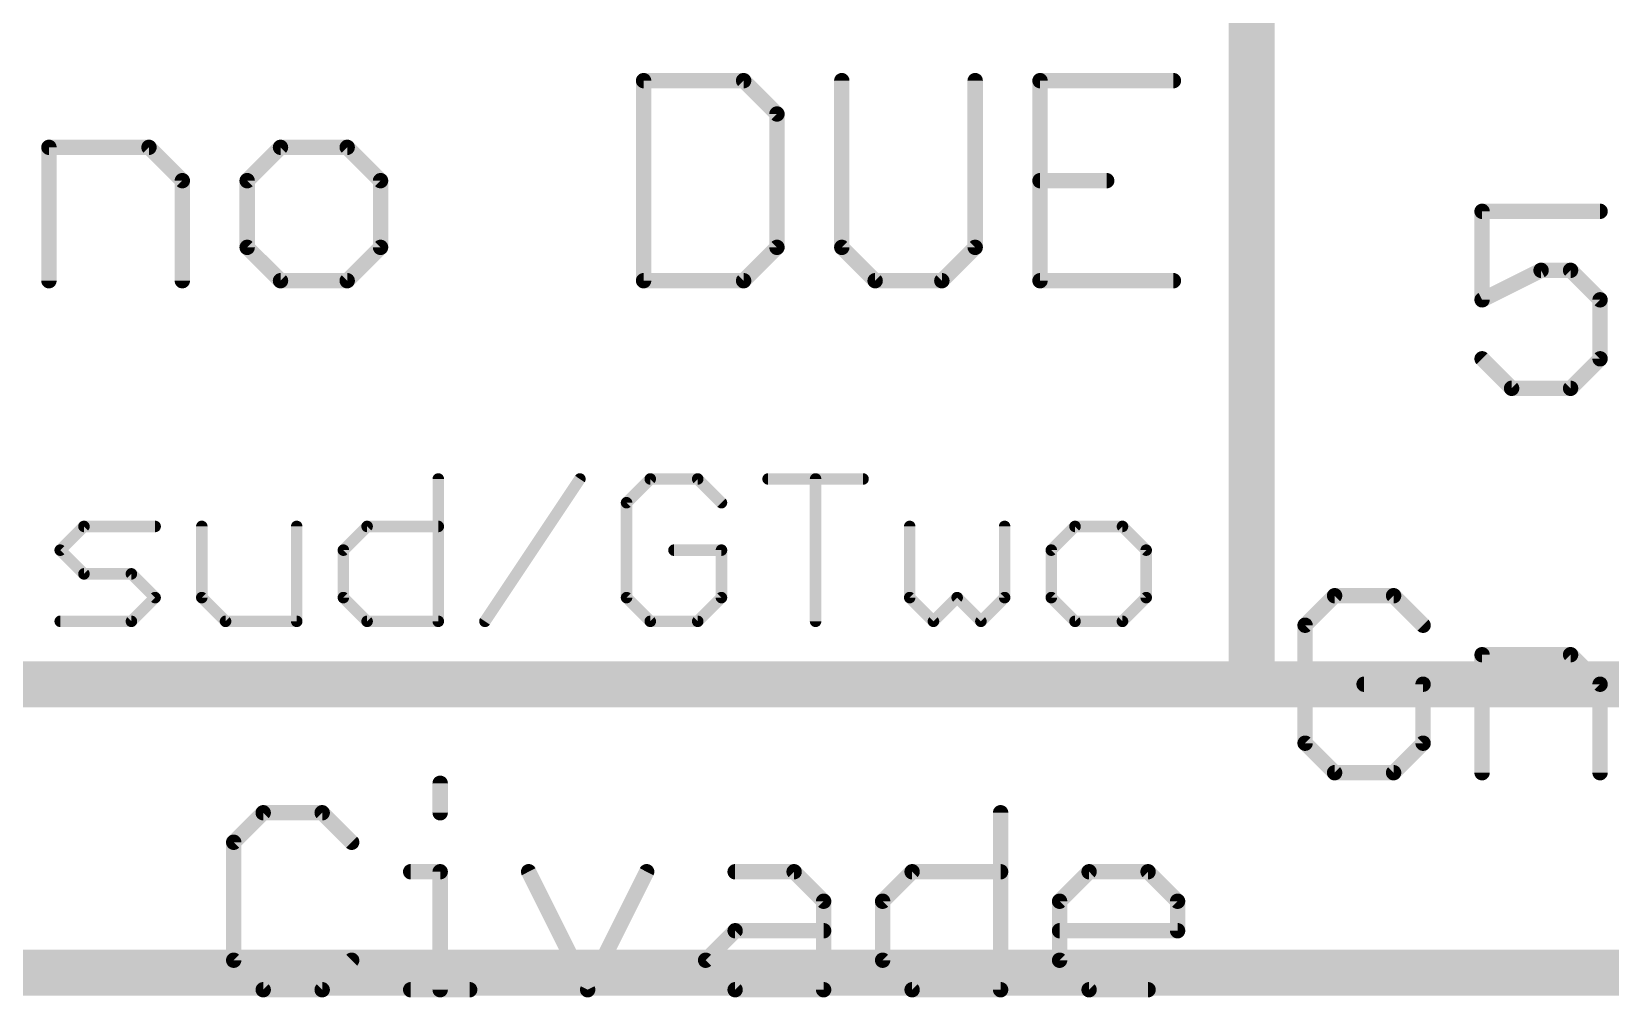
# Model space of a CAD drawing. Extents: x 6 to 93.4, y 7 to 66.
# Drawn here: x 71.31 to 81.75, y 15.71 to 22.09 of the extents above; entities that cross this region are included whole.
import ezdxf

# ---------------------------------------------------------------- set-up
doc = ezdxf.new("R2010")
doc.units = 0
for name, color, linetype in [('1', 22, 'CONTINUOUS'), ('112', 253, 'CONTINUOUS'), ('16', 175, 'CONTINUOUS'), ('21', 7, 'CONTINUOUS')]:
    doc.layers.add(name, color=color, linetype=linetype)

msp = doc.modelspace()

# ---------------------------------------------------------------- linework, layer by layer
at = {"layer": '1', "const_width": 0.3048}
msp.add_lwpolyline([(87.63, 15.875), (57.785, 15.875)], dxfattribs=at)
at = {"layer": '112'}
for points, const_width in [([(75.3566, 21.7687), (75.3566, 20.4468)], 0.1016), ([(76.0176, 21.7687), (75.3566, 21.7687)], 0.1016), ([(76.2379, 21.5484), (76.0176, 21.7687)], 0.1016), ([(76.6663, 21.7687), (76.6663, 20.6671)], 0.1016), ([(77.5476, 20.6671), (77.5476, 21.7687)], 0.1016), ([(78.8573, 21.7687), (77.9761, 21.7687)], 0.1016), ([(77.9761, 21.7687), (77.9761, 20.4468)], 0.1016), ([(76.2379, 20.6671), (76.2379, 21.5484)], 0.1016), ([(71.4274, 20.4468), (71.4274, 21.3281)], 0.1016), ([(71.4274, 21.3281), (72.0884, 21.3281)], 0.1016), ([(72.0884, 21.3281), (72.3087, 21.1078)], 0.1016), ([(72.9575, 21.3281), (72.7371, 21.1078)], 0.1016), ([(73.3981, 21.3281), (72.9575, 21.3281)], 0.1016), ([(73.6184, 21.1078), (73.3981, 21.3281)], 0.1016), ([(72.3087, 21.1078), (72.3087, 20.4468)], 0.1016), ([(72.7371, 21.1078), (72.7371, 20.6671)], 0.1016), ([(73.6184, 20.6671), (73.6184, 21.1078)], 0.1016), ([(77.9761, 21.1078), (78.4167, 21.1078)], 0.1016), ([(72.7371, 20.6671), (72.9575, 20.4468)], 0.1016), ([(73.3981, 20.4468), (73.6184, 20.6671)], 0.1016), ([(76.0176, 20.4468), (76.2379, 20.6671)], 0.1016), ([(76.6663, 20.6671), (76.8866, 20.4468)], 0.1016), ([(77.3273, 20.4468), (77.5476, 20.6671)], 0.1016), ([(72.9575, 20.4468), (73.3981, 20.4468)], 0.1016), ([(75.3566, 20.4468), (76.0176, 20.4468)], 0.1016), ([(76.8866, 20.4468), (77.3273, 20.4468)], 0.1016), ([(77.9761, 20.4468), (78.8573, 20.4468)], 0.1016), ([(74, 19.1367), (74, 18.1961)], 0.0762), ([(74.3085, 18.1961), (74.9355, 19.1367)], 0.0762), ([(75.4008, 19.1367), (75.244, 18.9799)], 0.0762), ([(75.7143, 19.1367), (75.4008, 19.1367)], 0.0762), ([(75.8711, 18.9799), (75.7143, 19.1367)], 0.0762), ([(76.1795, 19.1367), (76.8066, 19.1367)], 0.0762), ([(76.493, 18.1961), (76.493, 19.1367)], 0.0762), ([(75.244, 18.9799), (75.244, 18.3529)], 0.0762), ([(71.5019, 18.6664), (71.6587, 18.8232)], 0.0762), ([(71.6587, 18.8232), (72.129, 18.8232)], 0.0762), ([(72.4374, 18.8232), (72.4374, 18.3529)], 0.0762), ([(73.0645, 18.1961), (73.0645, 18.8232)], 0.0762), ([(73.373, 18.6664), (73.5297, 18.8232)], 0.0762), ([(73.5297, 18.8232), (74, 18.8232)], 0.0762), ([(77.115, 18.8232), (77.115, 18.3529)], 0.0762), ([(77.7421, 18.3529), (77.7421, 18.8232)], 0.0762), ([(78.2073, 18.8232), (78.0506, 18.6664)], 0.0762), ([(78.5209, 18.8232), (78.2073, 18.8232)], 0.0762), ([(78.6776, 18.6664), (78.5209, 18.8232)], 0.0762), ([(71.6587, 18.5096), (71.5019, 18.6664)], 0.0762), ([(73.373, 18.3529), (73.373, 18.6664)], 0.0762), ([(75.8711, 18.6664), (75.5575, 18.6664)], 0.0762), ([(75.8711, 18.3529), (75.8711, 18.6664)], 0.0762), ([(78.0506, 18.6664), (78.0506, 18.3529)], 0.0762), ([(78.6776, 18.3529), (78.6776, 18.6664)], 0.0762), ([(71.9722, 18.5096), (71.6587, 18.5096)], 0.0762), ([(72.129, 18.3529), (71.9722, 18.5096)], 0.0762), ([(71.9722, 18.1961), (72.129, 18.3529)], 0.0762), ([(72.4374, 18.3529), (72.5942, 18.1961)], 0.0762), ([(73.5297, 18.1961), (73.373, 18.3529)], 0.0762), ([(75.244, 18.3529), (75.4008, 18.1961)], 0.0762), ([(75.7143, 18.1961), (75.8711, 18.3529)], 0.0762), ([(77.115, 18.3529), (77.2718, 18.1961)], 0.0762), ([(77.2718, 18.1961), (77.4286, 18.3529)], 0.0762), ([(77.4286, 18.3529), (77.5853, 18.1961)], 0.0762), ([(77.5853, 18.1961), (77.7421, 18.3529)], 0.0762), ([(78.0506, 18.3529), (78.2073, 18.1961)], 0.0762), ([(78.5209, 18.1961), (78.6776, 18.3529)], 0.0762), ([(71.5019, 18.1961), (71.9722, 18.1961)], 0.0762), ([(72.5942, 18.1961), (73.0645, 18.1961)], 0.0762), ([(74, 18.1961), (73.5297, 18.1961)], 0.0762), ([(75.4008, 18.1961), (75.7143, 18.1961)], 0.0762), ([(78.2073, 18.1961), (78.5209, 18.1961)], 0.0762), ([(74.0125, 17.1261), (74.0125, 16.9312)], 0.1016), ([(72.8431, 16.9312), (72.6482, 16.7363)], 0.1016), ([(73.2329, 16.9312), (72.8431, 16.9312)], 0.1016), ([(73.4278, 16.7363), (73.2329, 16.9312)], 0.1016), ([(77.7156, 16.9312), (77.7156, 15.7618)], 0.1016), ([(72.6482, 16.7363), (72.6482, 15.9567)], 0.1016), ([(73.8176, 16.5414), (74.0125, 16.5414)], 0.1016), ([(74.0125, 16.5414), (74.0125, 15.7618)], 0.1016), ([(74.5972, 16.5414), (74.987, 15.7618)], 0.1016), ([(74.987, 15.7618), (75.3768, 16.5414)], 0.1016), ([(75.9615, 16.5414), (76.3513, 16.5414)], 0.1016), ([(76.3513, 16.5414), (76.5462, 16.3465)], 0.1016), ([(76.936, 16.3465), (77.1309, 16.5414)], 0.1016), ([(77.1309, 16.5414), (77.7156, 16.5414)], 0.1016), ([(78.1054, 16.3465), (78.3003, 16.5414)], 0.1016), ([(78.3003, 16.5414), (78.6901, 16.5414)], 0.1016), ([(78.6901, 16.5414), (78.885, 16.3465)], 0.1016), ([(76.5462, 16.3465), (76.5462, 15.7618)], 0.1016), ([(76.936, 15.9567), (76.936, 16.3465)], 0.1016), ([(78.1054, 15.9567), (78.1054, 16.3465)], 0.1016), ([(78.885, 16.3465), (78.885, 16.1516)], 0.1016), ([(75.7666, 15.9567), (75.9615, 16.1516)], 0.1016), ([(75.9615, 16.1516), (76.5462, 16.1516)], 0.1016), ([(78.885, 16.1516), (78.1054, 16.1516)], 0.1016), ([(72.6482, 15.9567), (72.8431, 15.7618)], 0.1016), ([(73.2329, 15.7618), (73.4278, 15.9567)], 0.1016), ([(75.9615, 15.7618), (75.7666, 15.9567)], 0.1016), ([(77.1309, 15.7618), (76.936, 15.9567)], 0.1016), ([(78.3003, 15.7618), (78.1054, 15.9567)], 0.1016), ([(72.8431, 15.7618), (73.2329, 15.7618)], 0.1016), ([(73.8176, 15.7618), (74.2074, 15.7618)], 0.1016), ([(76.5462, 15.7618), (75.9615, 15.7618)], 0.1016), ([(77.7156, 15.7618), (77.1309, 15.7618)], 0.1016), ([(78.6901, 15.7618), (78.3003, 15.7618)], 0.1016)]:
    msp.add_lwpolyline(points, dxfattribs=dict(at, const_width=const_width))
for points, const_width in [([(75.382, 21.7687, 1), (75.3312, 21.7687)], 0.0508), ([(75.3566, 21.7941, 1), (75.3566, 21.7433)], 0.0508), ([(76.0355, 21.7867, 1), (75.9996, 21.7508)], 0.0508), ([(76.0176, 21.7433, 1), (76.0176, 21.7941)], 0.0508), ([(76.6917, 21.7687, 1), (76.6409, 21.7687)], 0.0508), ([(77.573, 21.7687, 1), (77.5222, 21.7687)], 0.0508), ([(78.0015, 21.7687, 1), (77.9506, 21.7687)], 0.0508), ([(77.9761, 21.7941, 1), (77.9761, 21.7433)], 0.0508), ([(78.8573, 21.7433, 1), (78.8573, 21.7941)], 0.0508), ([(76.2633, 21.5484, 1), (76.2125, 21.5484)], 0.0508), ([(76.2199, 21.5304, 1), (76.2558, 21.5664)], 0.0508), ([(71.4528, 21.3281, 1), (71.402, 21.3281)], 0.0508), ([(71.4274, 21.3535, 1), (71.4274, 21.3027)], 0.0508), ([(72.1063, 21.346, 1), (72.0704, 21.3101)], 0.0508), ([(72.0884, 21.3027, 1), (72.0884, 21.3535)], 0.0508), ([(72.9575, 21.3535, 1), (72.9575, 21.3027)], 0.0508), ([(72.9754, 21.3101, 1), (72.9395, 21.346)], 0.0508), ([(73.4161, 21.346, 1), (73.3802, 21.3101)], 0.0508), ([(73.3981, 21.3027, 1), (73.3981, 21.3535)], 0.0508), ([(72.3341, 21.1078, 1), (72.2833, 21.1078)], 0.0508), ([(72.2907, 21.0898, 1), (72.3267, 21.1257)], 0.0508), ([(72.7626, 21.1078, 1), (72.7117, 21.1078)], 0.0508), ([(72.7192, 21.1257, 1), (72.7551, 21.0898)], 0.0508), ([(73.6438, 21.1078, 1), (73.593, 21.1078)], 0.0508), ([(73.6005, 21.0898, 1), (73.6364, 21.1257)], 0.0508), ([(77.9761, 21.1332, 1), (77.9761, 21.0824)], 0.0508), ([(78.4167, 21.0824, 1), (78.4167, 21.1332)], 0.0508), ([(72.7117, 20.6671, 1), (72.7626, 20.6671)], 0.0508), ([(72.7551, 20.6851, 1), (72.7192, 20.6492)], 0.0508), ([(73.593, 20.6671, 1), (73.6438, 20.6671)], 0.0508), ([(73.6364, 20.6492, 1), (73.6005, 20.6851)], 0.0508), ([(76.2125, 20.6671, 1), (76.2633, 20.6671)], 0.0508), ([(76.2558, 20.6492, 1), (76.2199, 20.6851)], 0.0508), ([(76.6409, 20.6671, 1), (76.6917, 20.6671)], 0.0508), ([(76.6843, 20.6851, 1), (76.6484, 20.6492)], 0.0508), ([(77.5222, 20.6671, 1), (77.573, 20.6671)], 0.0508), ([(77.5656, 20.6492, 1), (77.5296, 20.6851)], 0.0508), ([(71.402, 20.4468, 1), (71.4528, 20.4468)], 0.0508), ([(72.2833, 20.4468, 1), (72.3341, 20.4468)], 0.0508), ([(72.9575, 20.4722, 1), (72.9575, 20.4214)], 0.0508), ([(72.9395, 20.4288, 1), (72.9754, 20.4648)], 0.0508), ([(73.3802, 20.4648, 1), (73.4161, 20.4288)], 0.0508), ([(73.3981, 20.4214, 1), (73.3981, 20.4722)], 0.0508), ([(75.3566, 20.4722, 1), (75.3566, 20.4214)], 0.0508), ([(75.3312, 20.4468, 1), (75.382, 20.4468)], 0.0508), ([(75.9996, 20.4648, 1), (76.0355, 20.4288)], 0.0508), ([(76.0176, 20.4214, 1), (76.0176, 20.4722)], 0.0508), ([(76.8866, 20.4722, 1), (76.8866, 20.4214)], 0.0508), ([(76.8687, 20.4288, 1), (76.9046, 20.4648)], 0.0508), ([(77.3093, 20.4648, 1), (77.3452, 20.4288)], 0.0508), ([(77.3273, 20.4214, 1), (77.3273, 20.4722)], 0.0508), ([(77.9506, 20.4468, 1), (78.0015, 20.4468)], 0.0508), ([(77.9761, 20.4722, 1), (77.9761, 20.4214)], 0.0508), ([(78.8573, 20.4214, 1), (78.8573, 20.4722)], 0.0508), ([(74.0191, 19.1367, 1), (73.981, 19.1367)], 0.0381), ([(74.9514, 19.1261, 1), (74.9197, 19.1473)], 0.0381), ([(75.4008, 19.1558, 1), (75.4008, 19.1177)], 0.0381), ([(75.4142, 19.1232, 1), (75.3873, 19.1502)], 0.0381), ([(75.7278, 19.1502, 1), (75.7008, 19.1232)], 0.0381), ([(75.7143, 19.1177, 1), (75.7143, 19.1558)], 0.0381), ([(76.1795, 19.1558, 1), (76.1795, 19.1177)], 0.0381), ([(76.5121, 19.1367, 1), (76.474, 19.1367)], 0.0381), ([(76.8066, 19.1177, 1), (76.8066, 19.1558)], 0.0381), ([(75.263, 18.9799, 1), (75.2249, 18.9799)], 0.0381), ([(75.2305, 18.9934, 1), (75.2575, 18.9665)], 0.0381), ([(75.8576, 18.9665, 1), (75.8845, 18.9934)], 0.0381), ([(71.6587, 18.8422, 1), (71.6587, 18.8041)], 0.0381), ([(71.6722, 18.8097, 1), (71.6452, 18.8366)], 0.0381), ([(72.129, 18.8041, 1), (72.129, 18.8422)], 0.0381), ([(72.4565, 18.8232, 1), (72.4184, 18.8232)], 0.0381), ([(73.0836, 18.8232, 1), (73.0455, 18.8232)], 0.0381), ([(73.5297, 18.8422, 1), (73.5297, 18.8041)], 0.0381), ([(73.5432, 18.8097, 1), (73.5163, 18.8366)], 0.0381), ([(74, 18.8041, 1), (74, 18.8422)], 0.0381), ([(77.1341, 18.8232, 1), (77.096, 18.8232)], 0.0381), ([(77.7612, 18.8232, 1), (77.7231, 18.8232)], 0.0381), ([(78.2073, 18.8422, 1), (78.2073, 18.8041)], 0.0381), ([(78.2208, 18.8097, 1), (78.1938, 18.8366)], 0.0381), ([(78.5343, 18.8366, 1), (78.5074, 18.8097)], 0.0381), ([(78.5209, 18.8041, 1), (78.5209, 18.8422)], 0.0381), ([(71.5154, 18.6799, 1), (71.4885, 18.6529)], 0.0381), ([(71.4885, 18.6799, 1), (71.5154, 18.6529)], 0.0381), ([(73.3595, 18.6799, 1), (73.3864, 18.6529)], 0.0381), ([(73.392, 18.6664, 1), (73.3539, 18.6664)], 0.0381), ([(75.5575, 18.6854, 1), (75.5575, 18.6473)], 0.0381), ([(75.8901, 18.6664, 1), (75.852, 18.6664)], 0.0381), ([(75.8711, 18.6473, 1), (75.8711, 18.6854)], 0.0381), ([(78.0371, 18.6799, 1), (78.064, 18.6529)], 0.0381), ([(78.0696, 18.6664, 1), (78.0315, 18.6664)], 0.0381), ([(78.6967, 18.6664, 1), (78.6586, 18.6664)], 0.0381), ([(78.6642, 18.6529, 1), (78.6911, 18.6799)], 0.0381), ([(71.6587, 18.5287, 1), (71.6587, 18.4906)], 0.0381), ([(71.6452, 18.4962, 1), (71.6722, 18.5231)], 0.0381), ([(71.9857, 18.5231, 1), (71.9588, 18.4962)], 0.0381), ([(71.9722, 18.4906, 1), (71.9722, 18.5287)], 0.0381), ([(72.1425, 18.3394, 1), (72.1155, 18.3663)], 0.0381), ([(72.1155, 18.3394, 1), (72.1425, 18.3663)], 0.0381), ([(72.4509, 18.3663, 1), (72.424, 18.3394)], 0.0381), ([(72.4184, 18.3529, 1), (72.4565, 18.3529)], 0.0381), ([(73.3864, 18.3663, 1), (73.3595, 18.3394)], 0.0381), ([(73.3539, 18.3529, 1), (73.392, 18.3529)], 0.0381), ([(75.2575, 18.3663, 1), (75.2305, 18.3394)], 0.0381), ([(75.2249, 18.3529, 1), (75.263, 18.3529)], 0.0381), ([(75.852, 18.3529, 1), (75.8901, 18.3529)], 0.0381), ([(75.8845, 18.3394, 1), (75.8576, 18.3663)], 0.0381), ([(77.1285, 18.3663, 1), (77.1016, 18.3394)], 0.0381), ([(77.096, 18.3529, 1), (77.1341, 18.3529)], 0.0381), ([(77.442, 18.3663, 1), (77.4151, 18.3394)], 0.0381), ([(77.442, 18.3394, 1), (77.4151, 18.3663)], 0.0381), ([(77.7231, 18.3529, 1), (77.7612, 18.3529)], 0.0381), ([(77.7556, 18.3394, 1), (77.7286, 18.3663)], 0.0381), ([(78.064, 18.3663, 1), (78.0371, 18.3394)], 0.0381), ([(78.0315, 18.3529, 1), (78.0696, 18.3529)], 0.0381), ([(78.6586, 18.3529, 1), (78.6967, 18.3529)], 0.0381), ([(78.6911, 18.3394, 1), (78.6642, 18.3663)], 0.0381), ([(71.5019, 18.2152, 1), (71.5019, 18.1771)], 0.0381), ([(71.9588, 18.2096, 1), (71.9857, 18.1826)], 0.0381), ([(71.9722, 18.1771, 1), (71.9722, 18.2152)], 0.0381), ([(72.5942, 18.2152, 1), (72.5942, 18.1771)], 0.0381), ([(72.5807, 18.1826, 1), (72.6077, 18.2096)], 0.0381), ([(73.0455, 18.1961, 1), (73.0836, 18.1961)], 0.0381), ([(73.0645, 18.1771, 1), (73.0645, 18.2152)], 0.0381), ([(73.5297, 18.2152, 1), (73.5297, 18.1771)], 0.0381), ([(73.5163, 18.1826, 1), (73.5432, 18.2096)], 0.0381), ([(73.981, 18.1961, 1), (74.0191, 18.1961)], 0.0381), ([(74, 18.1771, 1), (74, 18.2152)], 0.0381), ([(74.2926, 18.2067, 1), (74.3243, 18.1855)], 0.0381), ([(75.4008, 18.2152, 1), (75.4008, 18.1771)], 0.0381), ([(75.3873, 18.1826, 1), (75.4142, 18.2096)], 0.0381), ([(75.7008, 18.2096, 1), (75.7278, 18.1826)], 0.0381), ([(75.7143, 18.1771, 1), (75.7143, 18.2152)], 0.0381), ([(76.474, 18.1961, 1), (76.5121, 18.1961)], 0.0381), ([(77.2583, 18.2096, 1), (77.2853, 18.1826)], 0.0381), ([(77.2583, 18.1826, 1), (77.2853, 18.2096)], 0.0381), ([(77.5719, 18.2096, 1), (77.5988, 18.1826)], 0.0381), ([(77.5719, 18.1826, 1), (77.5988, 18.2096)], 0.0381), ([(78.2073, 18.2152, 1), (78.2073, 18.1771)], 0.0381), ([(78.1938, 18.1826, 1), (78.2208, 18.2096)], 0.0381), ([(78.5074, 18.2096, 1), (78.5343, 18.1826)], 0.0381), ([(78.5209, 18.1771, 1), (78.5209, 18.2152)], 0.0381), ([(74.0379, 17.1261, 1), (73.9871, 17.1261)], 0.0508), ([(72.8431, 16.9566, 1), (72.8431, 16.9058)], 0.0508), ([(72.861, 16.9132, 1), (72.8251, 16.9492)], 0.0508), ([(73.2508, 16.9492, 1), (73.2149, 16.9132)], 0.0508), ([(73.2329, 16.9058, 1), (73.2329, 16.9566)], 0.0508), ([(73.9871, 16.9312, 1), (74.0379, 16.9312)], 0.0508), ([(77.741, 16.9312, 1), (77.6902, 16.9312)], 0.0508), ([(72.6302, 16.7543, 1), (72.6661, 16.7183)], 0.0508), ([(72.6736, 16.7363, 1), (72.6228, 16.7363)], 0.0508), ([(73.4098, 16.7183, 1), (73.4457, 16.7543)], 0.0508), ([(73.8176, 16.5668, 1), (73.8176, 16.516)], 0.0508), ([(74.0379, 16.5414, 1), (73.9871, 16.5414)], 0.0508), ([(74.0125, 16.516, 1), (74.0125, 16.5668)], 0.0508), ([(74.6199, 16.5528, 1), (74.5745, 16.53)], 0.0508), ([(75.3995, 16.53, 1), (75.3541, 16.5528)], 0.0508), ([(75.9615, 16.5668, 1), (75.9615, 16.516)], 0.0508), ([(76.3692, 16.5594, 1), (76.3333, 16.5234)], 0.0508), ([(76.3513, 16.516, 1), (76.3513, 16.5668)], 0.0508), ([(77.1309, 16.5668, 1), (77.1309, 16.516)], 0.0508), ([(77.1488, 16.5234, 1), (77.1129, 16.5594)], 0.0508), ([(77.7156, 16.516, 1), (77.7156, 16.5668)], 0.0508), ([(78.3003, 16.5668, 1), (78.3003, 16.516)], 0.0508), ([(78.3182, 16.5234, 1), (78.2823, 16.5594)], 0.0508), ([(78.708, 16.5594, 1), (78.6721, 16.5234)], 0.0508), ([(78.6901, 16.516, 1), (78.6901, 16.5668)], 0.0508), ([(76.5716, 16.3465, 1), (76.5208, 16.3465)], 0.0508), ([(76.5282, 16.3285, 1), (76.5641, 16.3645)], 0.0508), ([(76.918, 16.3645, 1), (76.9539, 16.3285)], 0.0508), ([(76.9614, 16.3465, 1), (76.9106, 16.3465)], 0.0508), ([(78.0874, 16.3645, 1), (78.1233, 16.3285)], 0.0508), ([(78.1308, 16.3465, 1), (78.08, 16.3465)], 0.0508), ([(78.9104, 16.3465, 1), (78.8596, 16.3465)], 0.0508), ([(78.867, 16.3285, 1), (78.9029, 16.3645)], 0.0508), ([(75.9615, 16.177, 1), (75.9615, 16.1262)], 0.0508), ([(75.9794, 16.1336, 1), (75.9435, 16.1696)], 0.0508), ([(76.5462, 16.1262, 1), (76.5462, 16.177)], 0.0508), ([(78.1054, 16.177, 1), (78.1054, 16.1262)], 0.0508), ([(78.8596, 16.1516, 1), (78.9104, 16.1516)], 0.0508), ([(78.885, 16.1262, 1), (78.885, 16.177)], 0.0508), ([(72.6661, 15.9747, 1), (72.6302, 15.9387)], 0.0508), ([(72.6228, 15.9567, 1), (72.6736, 15.9567)], 0.0508), ([(73.4457, 15.9387, 1), (73.4098, 15.9747)], 0.0508), ([(75.7845, 15.9747, 1), (75.7486, 15.9387)], 0.0508), ([(75.7486, 15.9747, 1), (75.7845, 15.9387)], 0.0508), ([(76.9539, 15.9747, 1), (76.918, 15.9387)], 0.0508), ([(76.9106, 15.9567, 1), (76.9614, 15.9567)], 0.0508), ([(78.1233, 15.9747, 1), (78.0874, 15.9387)], 0.0508), ([(78.08, 15.9567, 1), (78.1308, 15.9567)], 0.0508), ([(72.8431, 15.7872, 1), (72.8431, 15.7364)], 0.0508), ([(72.8251, 15.7438, 1), (72.861, 15.7798)], 0.0508), ([(73.2149, 15.7798, 1), (73.2508, 15.7438)], 0.0508), ([(73.2329, 15.7364, 1), (73.2329, 15.7872)], 0.0508), ([(73.8176, 15.7872, 1), (73.8176, 15.7364)], 0.0508), ([(73.9871, 15.7618, 1), (74.0379, 15.7618)], 0.0508), ([(74.2074, 15.7364, 1), (74.2074, 15.7872)], 0.0508), ([(74.9643, 15.7732, 1), (75.0097, 15.7504)], 0.0508), ([(74.9643, 15.7504, 1), (75.0097, 15.7732)], 0.0508), ([(75.9615, 15.7872, 1), (75.9615, 15.7364)], 0.0508), ([(75.9435, 15.7438, 1), (75.9794, 15.7798)], 0.0508), ([(76.5208, 15.7618, 1), (76.5716, 15.7618)], 0.0508), ([(76.5462, 15.7364, 1), (76.5462, 15.7872)], 0.0508), ([(77.1309, 15.7872, 1), (77.1309, 15.7364)], 0.0508), ([(77.1129, 15.7438, 1), (77.1488, 15.7798)], 0.0508), ([(77.6902, 15.7618, 1), (77.741, 15.7618)], 0.0508), ([(77.7156, 15.7364, 1), (77.7156, 15.7872)], 0.0508), ([(78.3003, 15.7872, 1), (78.3003, 15.7364)], 0.0508), ([(78.2823, 15.7438, 1), (78.3182, 15.7798)], 0.0508), ([(78.6901, 15.7364, 1), (78.6901, 15.7872)], 0.0508)]:
    msp.add_lwpolyline(points, format="xyb", dxfattribs=dict(at, const_width=const_width))
at = {"layer": '16', "const_width": 0.3048}
for points in [[(79.375, 30.48), (79.375, 17.78)], [(49.53, 17.78), (79.375, 17.78)], [(79.375, 17.78), (85.09, 17.78)]]:
    msp.add_lwpolyline(points, dxfattribs=at)
at = {"layer": '16', "const_width": 0.1524}
for points in [[(79.375, 17.8562, 1), (79.375, 17.7038)], [(79.2988, 17.78, 1), (79.4512, 17.78)], [(79.375, 17.7038, 1), (79.375, 17.8562)]]:
    msp.add_lwpolyline(points, format="xyb", dxfattribs=at)
at = {"layer": '21', "const_width": 0.1016}
for points in [[(81.6766, 20.9052), (80.897, 20.9052)], [(80.897, 20.9052), (80.897, 20.3205)], [(80.897, 20.3205), (81.2868, 20.5154)], [(81.2868, 20.5154), (81.4817, 20.5154)], [(81.4817, 20.5154), (81.6766, 20.3205)], [(81.6766, 20.3205), (81.6766, 19.9307)], [(81.0919, 19.7358), (80.897, 19.9307)], [(81.6766, 19.9307), (81.4817, 19.7358)], [(81.4817, 19.7358), (81.0919, 19.7358)], [(79.9225, 18.3652), (79.7276, 18.1703)], [(80.3123, 18.3652), (79.9225, 18.3652)], [(80.5072, 18.1703), (80.3123, 18.3652)], [(79.7276, 18.1703), (79.7276, 17.3907)], [(80.897, 17.1958), (80.897, 17.9754)], [(80.897, 17.9754), (81.4817, 17.9754)], [(81.4817, 17.9754), (81.6766, 17.7805)], [(80.5072, 17.7805), (80.1174, 17.7805)], [(80.5072, 17.3907), (80.5072, 17.7805)], [(81.6766, 17.7805), (81.6766, 17.1958)], [(79.7276, 17.3907), (79.9225, 17.1958)], [(80.3123, 17.1958), (80.5072, 17.3907)], [(79.9225, 17.1958), (80.3123, 17.1958)]]:
    msp.add_lwpolyline(points, dxfattribs=at)
at = {"layer": '21', "const_width": 0.0508}
for points in [[(80.897, 20.9306, 1), (80.897, 20.8798)], [(80.9224, 20.9052, 1), (80.8716, 20.9052)], [(81.6766, 20.8798, 1), (81.6766, 20.9306)], [(81.2868, 20.5408, 1), (81.2868, 20.49)], [(81.2982, 20.4927, 1), (81.2754, 20.5381)], [(81.4997, 20.5334, 1), (81.4637, 20.4974)], [(81.4817, 20.49, 1), (81.4817, 20.5408)], [(80.8856, 20.3432, 1), (80.9084, 20.2978)], [(80.8716, 20.3205, 1), (80.9224, 20.3205)], [(81.702, 20.3205, 1), (81.6512, 20.3205)], [(81.6586, 20.3025, 1), (81.6946, 20.3385)], [(80.915, 19.9487, 1), (80.879, 19.9127)], [(81.6512, 19.9307, 1), (81.702, 19.9307)], [(81.6946, 19.9127, 1), (81.6586, 19.9487)], [(81.0919, 19.7612, 1), (81.0919, 19.7104)], [(81.0739, 19.7178, 1), (81.1099, 19.7538)], [(81.4637, 19.7538, 1), (81.4997, 19.7178)], [(81.4817, 19.7104, 1), (81.4817, 19.7612)], [(79.9225, 18.3906, 1), (79.9225, 18.3398)], [(79.9405, 18.3472, 1), (79.9045, 18.3832)], [(80.3303, 18.3832, 1), (80.2943, 18.3472)], [(80.3123, 18.3398, 1), (80.3123, 18.3906)], [(79.7096, 18.1883, 1), (79.7456, 18.1523)], [(79.753, 18.1703, 1), (79.7022, 18.1703)], [(80.4892, 18.1523, 1), (80.5252, 18.1883)], [(80.9224, 17.9754, 1), (80.8716, 17.9754)], [(80.897, 18.0008, 1), (80.897, 17.95)], [(81.4997, 17.9934, 1), (81.4637, 17.9574)], [(81.4817, 17.95, 1), (81.4817, 18.0008)], [(80.1174, 17.8059, 1), (80.1174, 17.7551)], [(80.5326, 17.7805, 1), (80.4818, 17.7805)], [(80.5072, 17.7551, 1), (80.5072, 17.8059)], [(81.702, 17.7805, 1), (81.6512, 17.7805)], [(81.6586, 17.7625, 1), (81.6946, 17.7985)], [(79.7456, 17.4087, 1), (79.7096, 17.3727)], [(80.5252, 17.3727, 1), (80.4892, 17.4087)], [(79.7022, 17.3907, 1), (79.753, 17.3907)], [(80.4818, 17.3907, 1), (80.5326, 17.3907)], [(79.9225, 17.2212, 1), (79.9225, 17.1704)], [(79.9045, 17.1778, 1), (79.9405, 17.2138)], [(80.2943, 17.2138, 1), (80.3303, 17.1778)], [(80.3123, 17.1704, 1), (80.3123, 17.2212)], [(80.8716, 17.1958, 1), (80.9224, 17.1958)], [(81.6512, 17.1958, 1), (81.702, 17.1958)]]:
    msp.add_lwpolyline(points, format="xyb", dxfattribs=at)

doc.saveas('drawing.dxf')
